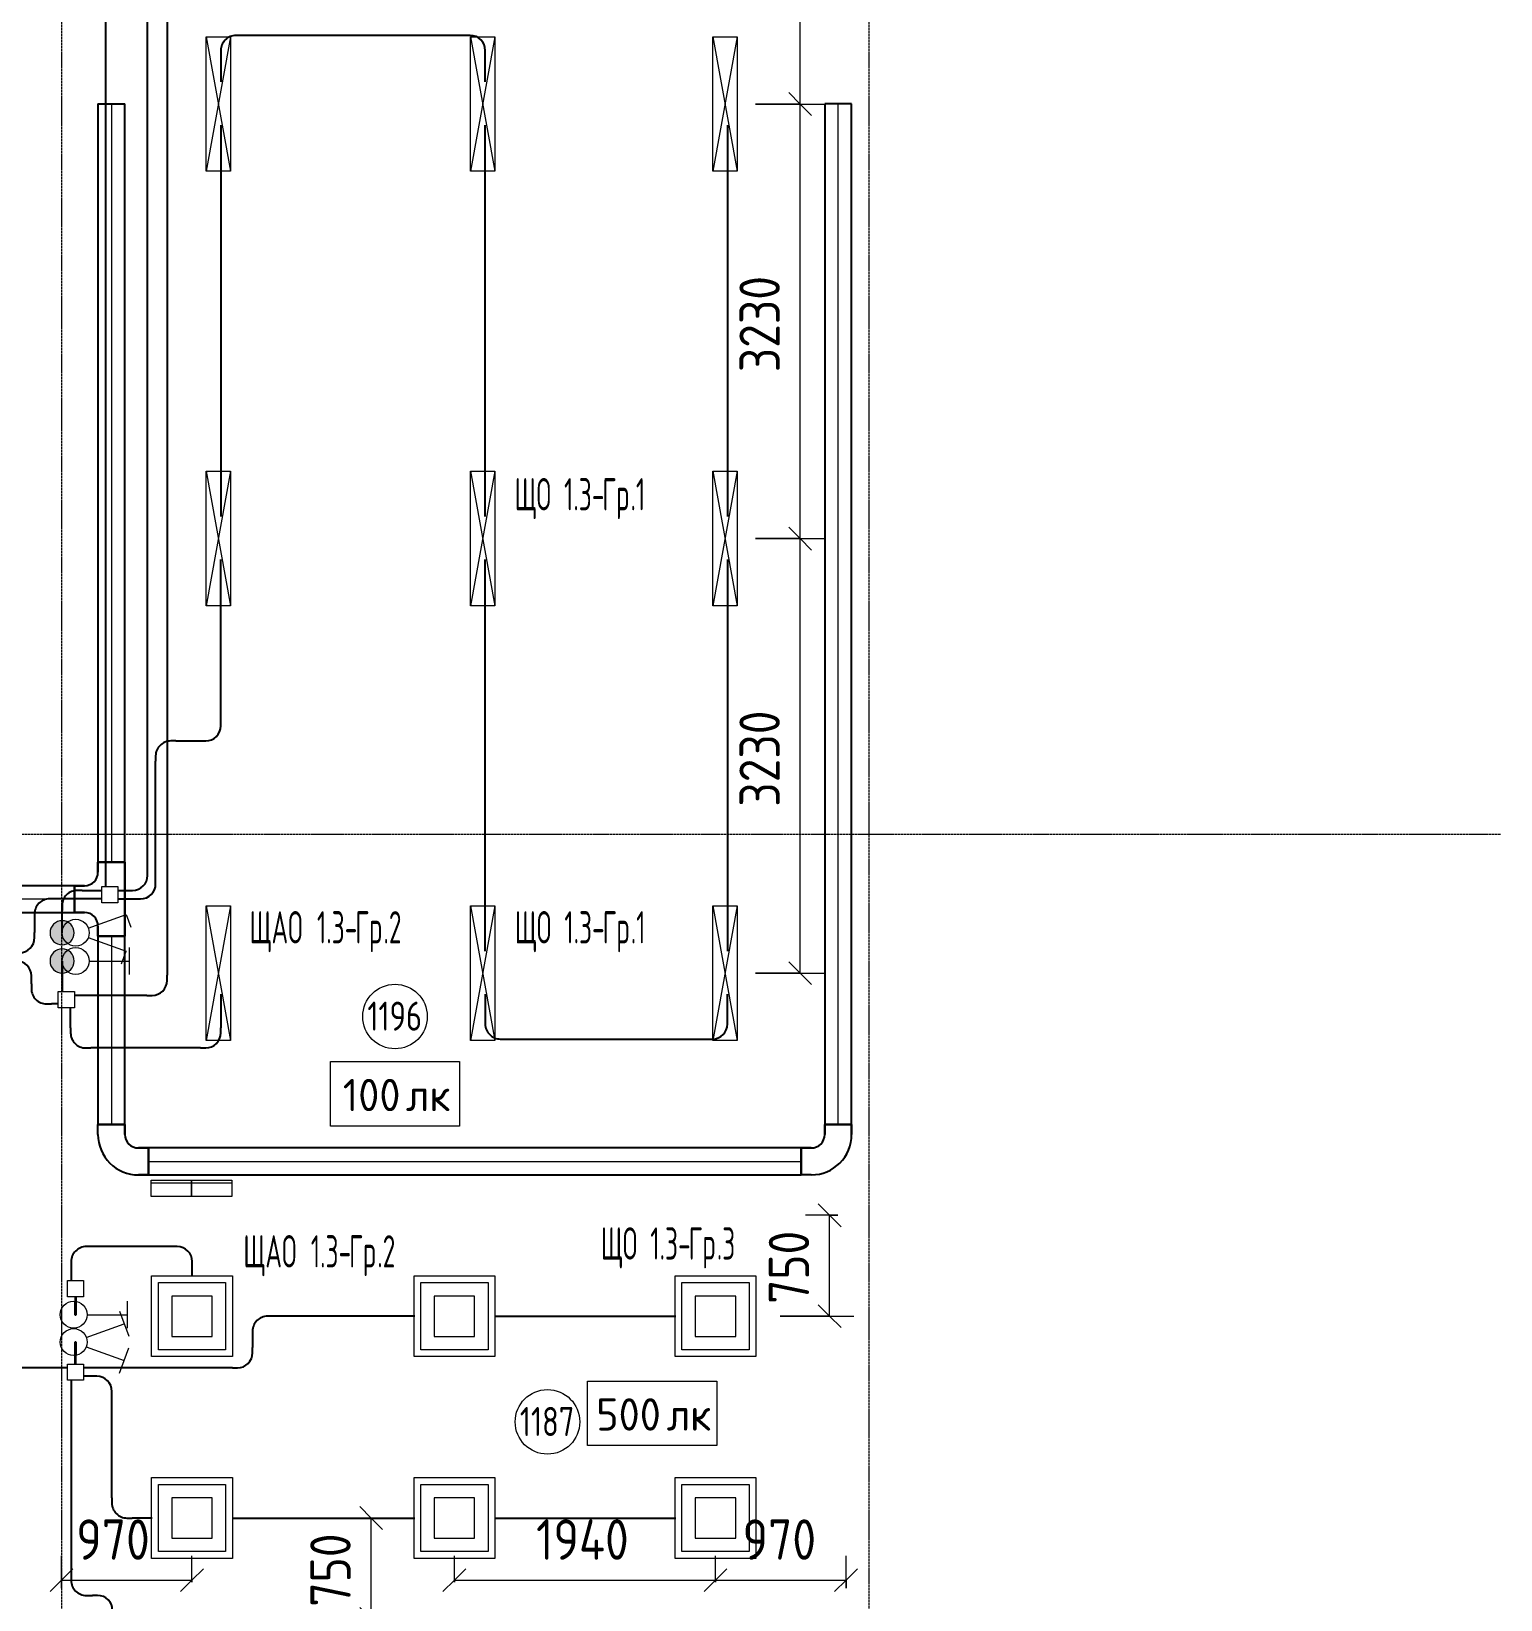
# Model space of a CAD drawing. Header units: millimetres. Extents: x -4730 to 98194, y -4296 to 93388.
# Drawn here: x 87276 to 98194, y 60813 to 72470 of the extents above; entities that cross this region are included whole.
import ezdxf

# ---------------------------------------------------------------- set-up
doc = ezdxf.new("R2010")
doc.units = ezdxf.units.MM
doc.linetypes.add('Линия сетки', pattern=[22.225, 12.7, -3.175, 3.175, -3.175])
for name, color, linetype, lineweight, true_color in [('Кабельные лотки', 5, 'Continuous', 25, 0x0000ff), ('Короба', 7, 'Continuous', 25, 0x008000), ('Опуск', 7, 'Continuous', 18, 0x007f00), ('Соединительные детали кабельных лотков', 5, 'Continuous', 25, 0x0000ff), ('Соединительные детали коробов', 7, 'Continuous', 25, 0x008000), ('Типовые аннотации', 5, 'Continuous', 18, 0x0000ff)]:
    doc.layers.add(name, color=color, linetype=linetype, lineweight=lineweight, true_color=true_color)
for name, color, linetype, lineweight in [('Марки помещений', 7, 'Continuous', 9), ('Марки силовых электроприборов', 7, 'Continuous', 9), ('Осевая линия', 7, 'Continuous', 18), ('Оси', 7, 'Continuous', 9), ('Провода', 7, 'Continuous', 35), ('Размеры', 7, 'Continuous', 9), ('Размеры-120', 7, 'Continuous', 9)]:
    doc.layers.add(name, color=color, linetype=linetype, lineweight=lineweight)
doc.styles.add('GOST Common', font='GOST_Common.ttf', dxfattribs={"width": 0.6, "height": 240})
doc.styles.add('GOST Common_1', font='GOST_Common.ttf', dxfattribs={"width": 0.9, "height": 300})
doc.styles.add('GOST Common_2', font='GOST_Common.ttf', dxfattribs={"height": 240})
doc.styles.add('GOST Common_3', font='GOST_Common.ttf', dxfattribs={"width": 0.8, "height": 216})
doc.dimstyles.new('ADSK_Проверочный', dxfattribs={"dimscale": 304.8, "dimtxt": 301.714499, "dimasz": 0.556693, "dimexe": 0.590551, "dimexo": 0.590551, "dimgap": 0.19685, "dimtad": 1, "dimdec": 3, "dimrnd": 0.001, "dimdsep": 46, "dimtxsty": 'GOST Common_1', "dimblk1": 'OBLIQUE', "dimblk2": 'OBLIQUE', "dimsah": 1, "dimcen": 0.09, "dimazin": 0, "dimtfac": 1, "dimtdec": 4, "dimtix": 1, "dimtmove": 0, "dimatfit": 3, "dimfxl": 1, "dimtvp": 1, "dimtolj": 1, "dimtzin": 0, "dimarcsym": 2})
doc.dimstyles.new('ADSK_Проверочный_1', dxfattribs={"dimscale": 304.8, "dimtxt": 301.714499, "dimasz": 0.556693, "dimexe": 0.590551, "dimexo": 0.590551, "dimgap": 0.19685, "dimtad": 1, "dimdec": 3, "dimrnd": 0.001, "dimdsep": 46, "dimtxsty": 'GOST Common_1', "dimblk1": 'OBLIQUE', "dimblk2": 'OBLIQUE', "dimsah": 1, "dimcen": 0.09, "dimazin": 0, "dimtfac": 1, "dimtdec": 4, "dimtix": 1, "dimtmove": 2, "dimatfit": 3, "dimfxl": 1, "dimtvp": 1, "dimtolj": 1, "dimtzin": 0, "dimarcsym": 2})
doc.dimstyles.new('ADSK_Проверочный_3', dxfattribs={"dimscale": 304.8, "dimtxt": 301.714499, "dimasz": 0.556693, "dimexe": 0.590551, "dimexo": 0.590551, "dimgap": 0.19685, "dimtad": 1, "dimdec": 3, "dimrnd": 0.001, "dimdsep": 46, "dimtxsty": 'GOST Common_1', "dimblk1": 'OBLIQUE', "dimblk2": 'OBLIQUE', "dimsah": 1, "dimcen": 0.09, "dimazin": 0, "dimtfac": 1, "dimtdec": 4, "dimtix": 1, "dimtmove": 0, "dimatfit": 3, "dimfxl": 1, "dimtvp": 1, "dimtolj": 1, "dimtzin": 0, "dimarcsym": 2})

# ---------------------------------------------------------------- blocks, each defined once
blk = doc.blocks.new('M_Короб_ отвод - Плоский торец - ПВХ - Стандартная-V1-1-й этаж')
at = {"layer": 'Соединительные детали коробов'}
for p, q in [((13680, 60610), (13680, 60610)), ((13680, 60610), (13791.95, 60610)), ((13791.95, 60610), (13830.05, 60610))]:
    blk.add_line(p, q, dxfattribs=at)
blk = doc.blocks.new('M_Короб_ отвод - Плоский торец - ПВХ - Стандартная-2386742-1-й этаж')
at = {"layer": 'Соединительные детали коробов'}
for p, q in [((0, 111.95), (0, 150.05)), ((-150.05, 0), (-111.95, 0))]:
    blk.add_line(p, q, dxfattribs=at)
blk.add_arc((-111.95, 111.95), 111.95, 270, 0, dxfattribs=at)
blk = doc.blocks.new('M_Горизонтальный изгиб-колено для канального - Стандартная-2451758-1-й этаж')
at = {"layer": 'Соединительные детали кабельных лотков'}
for p, q in [((-100, 200), (-100, 275)), ((100, 275), (-100, 275)), ((-100, 275), (100, 275)), ((-100, 275), (-100, 275)), ((-100, 275), (-100, 200)), ((100, 200), (100, 275)), ((100, 275), (100, 275)), ((100, 275), (100, 200)), ((-275, 100), (-275, 100)), ((-275, 100), (-275, -100)), ((-275, -100), (-275, 100)), ((-275, 100), (-200, 100)), ((-200, 100), (-275, 100)), ((-275, -100), (-275, -100)), ((-200, -100), (-275, -100)), ((-200, -100), (-275, -100))]:
    blk.add_line(p, q, dxfattribs=at)
for radius, end in [(100, 360), (300, 360), (100, 0), (300, 0)]:
    blk.add_arc((-200, 200), radius, 270, end, dxfattribs=at)
blk = doc.blocks.new('M_Горизонтальный тройник для канального - Радиус 100 мм-2451883-1-й этаж')
at = {"layer": 'Соединительные детали кабельных лотков'}
for p, q in [((275, 100), (-275, 100)), ((-275, 100), (-275, -100)), ((-275, -100), (-275, 100)), ((-275, 100), (275, 100)), ((-275, 100), (-275, 100)), ((275, -100), (275, 100)), ((275, 100), (275, -100)), ((275, 100), (275, 100)), ((-275, -100), (-200, -100)), ((-200, -100), (-275, -100)), ((-275, -100), (-275, -100)), ((200, -100), (275, -100)), ((275, -100), (200, -100)), ((275, -100), (275, -100)), ((-100, -200), (-100, -275)), ((-100, -275), (-100, -200)), ((100, -275), (100, -200)), ((100, -200), (100, -275)), ((-100, -275), (100, -275)), ((100, -275), (-100, -275)), ((-100, -275), (-100, -275)), ((100, -275), (100, -275))]:
    blk.add_line(p, q, dxfattribs=at)
for centre, start, end in [((-200, -200), 0, 90), ((-200, -200), 0, 90), ((200, -200), 90, 180), ((200, -200), 90, 180)]:
    blk.add_arc(centre, 100, start, end, dxfattribs=at)
blk = doc.blocks.new('DIMBLOCK256-1-й этаж')
at = {"layer": 'Размеры-120'}
for p, q in [((92990, 75160), (92905, 75245)), ((92658, 75160), (93170, 75160)), ((92990, 75160), (92658, 75160)), ((92990, 71930), (92990, 75160)), ((92990, 75160), (93074, 75075)), ((92658, 71930), (93170, 71930)), ((92990, 71930), (92658, 71930)), ((92990, 71930), (92905, 72015)), ((92990, 71930), (93074, 71845))]:
    blk.add_line(p, q, dxfattribs=at)
at = {"layer": 'Размеры-120', "color": 0, "insert": (92538, 73167), "char_height": 300, "width": 908.21, "attachment_point": 1, "rotation": 90, "line_spacing_factor": 1.022761, "style": 'GOST Common_1'}
blk.add_mtext('3230', dxfattribs=at)
blk = doc.blocks.new('_Oblique')
at = {"color": 0, "linetype": 'ByBlock', "lineweight": -2}
blk.add_line((-0.5, -0.5), (0.5, 0.5), dxfattribs=at)
blk = doc.blocks.new('DIMBLOCK257-1-й этаж')
at = {"layer": 'Размеры-120'}
for p, q in [((92658, 71930), (93170, 71930)), ((92990, 71930), (92658, 71930)), ((92990, 71930), (92905, 72015)), ((92990, 68700), (92990, 71930)), ((92990, 71930), (93074, 71845)), ((92990, 68700), (92905, 68785)), ((92658, 68700), (93170, 68700)), ((92990, 68700), (92658, 68700)), ((92990, 68700), (93074, 68615))]:
    blk.add_line(p, q, dxfattribs=at)
at = {"layer": 'Размеры-120', "color": 0, "insert": (92538, 69937), "char_height": 300, "width": 908.21, "attachment_point": 1, "rotation": 90, "line_spacing_factor": 1.022761, "style": 'GOST Common_1'}
blk.add_mtext('3230', dxfattribs=at)
blk = doc.blocks.new('DIMBLOCK258-1-й этаж')
at = {"layer": 'Размеры-120'}
for p, q in [((92990, 68700), (92905, 68785)), ((92658, 68700), (93170, 68700)), ((92990, 68700), (92658, 68700)), ((92990, 65470), (92990, 68700)), ((92990, 68700), (93074, 68615)), ((92990, 65470), (92905, 65555)), ((92658, 65470), (93170, 65470)), ((92990, 65470), (92658, 65470)), ((92990, 65470), (93074, 65385))]:
    blk.add_line(p, q, dxfattribs=at)
at = {"layer": 'Размеры-120', "color": 0, "insert": (92538, 66707), "char_height": 300, "width": 908.21, "attachment_point": 1, "rotation": 90, "line_spacing_factor": 1.022761, "style": 'GOST Common_1'}
blk.add_mtext('3230', dxfattribs=at)
blk = doc.blocks.new('ADSK_Марка_Помещение_1_ГОСТ21-501-2011 - Номер-85995-1-й этаж')
at = {"layer": 'Марки помещений'}
blk.add_circle((0, 0), 2, dxfattribs=at)
blk = doc.blocks.new('DIMBLOCK278-1-й этаж')
at = {"layer": 'Размеры-120'}
for p, q in [((87500, 60898), (87500, 61138)), ((88470, 60942), (88470, 61138)), ((87500, 60958), (87585, 61043)), ((88470, 60958), (88555, 61043)), ((87500, 60958), (87415, 60873)), ((87500, 60958), (88470, 60958)), ((87500, 60958), (87500, 60898)), ((88470, 60958), (88385, 60873)), ((88470, 60958), (88470, 60942))]:
    blk.add_line(p, q, dxfattribs=at)
at = {"layer": 'Размеры-120', "color": 0, "insert": (87610, 61410), "char_height": 300, "width": 681.16, "attachment_point": 1, "line_spacing_factor": 1.022761, "style": 'GOST Common_1'}
blk.add_mtext('970', dxfattribs=at)
blk = doc.blocks.new('DIMBLOCK279-1-й этаж')
at = {"layer": 'Размеры-120'}
for p, q in [((92360, 60942), (92360, 61138)), ((93330, 60898), (93330, 61138)), ((92360, 60958), (92445, 61043)), ((93330, 60958), (93415, 61043)), ((92360, 60958), (92275, 60873)), ((92360, 60958), (93330, 60958)), ((92360, 60958), (92360, 60942)), ((93330, 60958), (93245, 60873)), ((93330, 60958), (93330, 60898))]:
    blk.add_line(p, q, dxfattribs=at)
at = {"layer": 'Размеры-120', "color": 0, "insert": (92561, 61410), "char_height": 300, "width": 681.16, "attachment_point": 1, "line_spacing_factor": 1.022761, "style": 'GOST Common_1'}
blk.add_mtext('970', dxfattribs=at)
blk = doc.blocks.new('DIMBLOCK280-1-й этаж')
at = {"layer": 'Размеры-120'}
for p, q in [((90420, 60942), (90420, 61138)), ((92360, 60942), (92360, 61138)), ((90420, 60958), (90505, 61043)), ((92360, 60958), (92445, 61043)), ((90420, 60958), (90335, 60873)), ((90420, 60958), (92360, 60958)), ((90420, 60958), (90420, 60942)), ((92360, 60958), (92275, 60873)), ((92360, 60958), (92360, 60942))]:
    blk.add_line(p, q, dxfattribs=at)
at = {"layer": 'Размеры-120', "color": 0, "insert": (91027, 61410), "char_height": 300, "width": 871.39, "attachment_point": 1, "line_spacing_factor": 1.022761, "style": 'GOST Common_1'}
blk.add_mtext('1940', dxfattribs=at)
blk = doc.blocks.new('DIMBLOCK281-1-й этаж')
at = {"layer": 'Размеры-120'}
for p, q in [((93268, 63670), (93028, 63670)), ((93208, 63670), (93123, 63755)), ((93208, 62920), (93208, 63670)), ((93208, 63670), (93293, 63585)), ((93208, 63670), (93268, 63670)), ((93208, 62920), (93123, 63005)), ((92840, 62920), (93388, 62920)), ((93208, 62920), (92840, 62920)), ((93208, 62920), (93293, 62835))]:
    blk.add_line(p, q, dxfattribs=at)
at = {"layer": 'Размеры-120', "color": 0, "insert": (92756, 63011), "char_height": 300, "width": 681.16, "attachment_point": 1, "rotation": 90, "line_spacing_factor": 1.022761, "style": 'GOST Common_1'}
blk.add_mtext('750', dxfattribs=at)
blk = doc.blocks.new('DIMBLOCK282-1-й этаж')
at = {"layer": 'Размеры-120'}
for p, q in [((89801, 61420), (89716, 61505)), ((89945, 61420), (89621, 61420)), ((89801, 60670), (89801, 61420)), ((89801, 61420), (89886, 61335)), ((89801, 61420), (89945, 61420)), ((89801, 60670), (89716, 60755)), ((89861, 60670), (89621, 60670)), ((89801, 60670), (89886, 60585)), ((89801, 60670), (89861, 60670))]:
    blk.add_line(p, q, dxfattribs=at)
at = {"layer": 'Размеры-120', "color": 0, "insert": (89349, 60761), "char_height": 300, "width": 681.16, "attachment_point": 1, "rotation": 90, "line_spacing_factor": 1.022761, "style": 'GOST Common_1'}
blk.add_mtext('750', dxfattribs=at)
blk = doc.blocks.new('Морка помещения_освещённость_ - Морка помещения_освещённость_-1484368-1-й этаж')
at = {"layer": 'Марки помещений', "color": 190, "true_color": 0x8000ff}
for p, q in [((-4, 0), (-4, 4)), ((-4, 4), (4, 4)), ((4, 4), (4, 0)), ((4, 0), (-4, 0))]:
    blk.add_line(p, q, dxfattribs=at)

msp = doc.modelspace()

# ---------------------------------------------------------------- hatches: boundary and pattern name
at = {"layer": 'Опуск'}
h = msp.add_hatch(color=256, dxfattribs=at)
edge = h.paths.add_edge_path(flags=0)
edge.add_arc((87505, 65770), 90, 180, 360)
edge.add_arc((87505, 65770), 90, 0, 180)
h = msp.add_hatch(color=256, dxfattribs=at)
edge = h.paths.add_edge_path(flags=0)
edge.add_arc((87505, 65560), 90, 180, 360)
edge.add_arc((87505, 65560), 90, 0, 180)

# ---------------------------------------------------------------- linework, layer by layer
at = {"layer": 'Кабельные лотки'}
for p, q in [((87771.3863, 71930.5553), (87971.3863, 71930.5553)), ((87771.3863, 71930.5553), (87771.3863, 66295)), ((87971.3863, 66295), (87971.3863, 71930.5553)), ((93371.3863, 71930.5553), (93171.3863, 71930.5553)), ((93171.3863, 71930.5553), (93171.3863, 64345.5553)), ((93371.3863, 64345.5553), (93371.3863, 71930.5553)), ((87771.3863, 66295), (87971.3863, 66295)), ((87596.3863, 66120), (84671.3863, 66120)), ((87596.3863, 66120), (87596.3863, 65920)), ((84671.3863, 65920), (87596.3863, 65920)), ((87771.3863, 65745), (87971.3863, 65745)), ((87771.3863, 65745), (87771.3863, 64345.5553)), ((87971.3863, 64345.5553), (87971.3863, 65745)), ((87771.3863, 64345.5553), (87971.3863, 64345.5553)), ((93371.3863, 64345.5553), (93171.3863, 64345.5553)), ((88146.3863, 63970.5553), (88146.3863, 64170.5553)), ((92996.3863, 64170.5553), (88146.3863, 64170.5553)), ((92996.3863, 63970.5553), (92996.3863, 64170.5553)), ((88146.3863, 63970.5553), (92996.3863, 63970.5553))]:
    msp.add_line(p, q, dxfattribs=at)
at = {"layer": 'Короба'}
for p, q in [((87828.5, 81879.95), (87828.5, 66113.5)), ((88285, 80688.9644), (88285, 65454.1117)), ((88140, 66235.05), (88140, 73608.904)), ((90499.1969, 72440), (88834.2969, 72440)), ((88684.2469, 72289.95), (88684.2469, 72093.8269)), ((90649.2469, 72093.8269), (90649.2469, 72289.95)), ((88684.2469, 71773.8269), (88684.2469, 68863.8269)), ((90649.2469, 68863.8269), (90649.2469, 71773.8269)), ((92449.2469, 71773.8269), (92449.2469, 68863.8269)), ((88684.2469, 67346.004), (88684.2469, 68543.8269)), ((90649.2469, 65633.8269), (90649.2469, 68543.8269)), ((92449.2469, 68543.8269), (92449.2469, 65633.8269)), ((88350.05, 67195.954), (88534.1969, 67195.954)), ((88200, 66172.05), (88200, 67045.904)), ((87800, 66022), (87450.05, 66022)), ((87655.05, 66085), (87800, 66085)), ((87920, 66085), (87989.95, 66085)), ((87920, 66022), (88049.95, 66022)), ((87300, 65871.95), (87300, 65772.05)), ((87505, 65920.05), (87505, 65934.95)), ((87276.5, 65391.1117), (87276.5, 65411.0117)), ((87505, 65409.95), (87505, 65332.5617)), ((88134.95, 65304.0617), (87596.5, 65304.0617)), ((88684.2469, 65313.8269), (88684.2469, 65063.8769)), ((90649.2469, 65313.8269), (90649.2469, 65130.05)), ((92449.2469, 65130.05), (92449.2469, 65313.8269)), ((87476.5, 65241.0617), (87426.55, 65241.0617)), ((87568, 65063.8769), (87568, 65212.5617)), ((90799.2969, 64980), (92299.1969, 64980)), ((88534.1969, 64913.8269), (87718.05, 64913.8269)), ((88322.214, 63437.5), (87722.3121, 63437.5)), ((87572.2621, 63287.45), (87572.2621, 63184.6876)), ((88472.264, 63217.5), (88472.264, 63287.45)), ((90124.764, 62920), (89070.05, 62920)), ((90719.764, 62920), (92064.764, 62920)), ((88920, 62769.95), (88920, 62686.2376)), ((87543.7621, 62536.1876), (84503.7621, 62536.1876)), ((88769.95, 62536.1876), (87663.7621, 62536.1876)), ((87572.2621, 62444.6876), (87572.2621, 60994.7376)), ((87724.714, 62473.1876), (87663.7621, 62473.1876)), ((87874.764, 61570.05), (87874.764, 62323.1376)), ((88174.764, 61420), (88024.814, 61420)), ((88769.764, 61420), (90124.764, 61420)), ((90719.764, 61420), (92064.764, 61420)), ((87722.3121, 60844.6876), (87729.95, 60844.6876))]:
    msp.add_line(p, q, dxfattribs=at)
at = {"layer": 'Опуск'}
for centre, start, end in [((87505, 65770), 0, 180), ((87505, 65770), 180, 0), ((87505, 65560), 0, 180), ((87505, 65560), 180, 0)]:
    msp.add_arc(centre, 90, start, end, dxfattribs=at)
at = {"layer": 'Осевая линия'}
for p, q in [((87871.3863, 71930.5553), (87871.3863, 66295)), ((93271.3863, 64345.5553), (93271.3863, 71930.5553)), ((87596.3863, 66020), (84671.3863, 66020)), ((87871.3863, 65745), (87871.3863, 64345.5553)), ((88146.3863, 64070.5553), (92996.3863, 64070.5553))]:
    msp.add_line(p, q, dxfattribs=at)
at = {"layer": 'Оси', "linetype": 'Линия сетки'}
for p, q in [((87500, 93388.3703), (87500, -3096.3487)), ((93500, 93388.3703), (93500, -3096.3487)), ((98194.2682, 66500), (-3530.0173, 66500))]:
    msp.add_line(p, q, dxfattribs=at)
at = {"layer": 'Провода', "flags": 128}
for points in [[(87603.7606, 63064.6876), (87603.7573, 62931.3734), (87603.7573, 63030.5098)], [(87603.7608, 62564.6876), (87603.7573, 62727.752), (87603.7573, 62628.6156)]]:
    msp.add_lwpolyline(points, dxfattribs=at)
at = {"layer": 'Типовые аннотации'}
for p, q in [((88575, 72430), (88755, 72430)), ((88575, 71430), (88575, 72430)), ((88755, 72430), (88575, 71430)), ((88575, 72430), (88755, 71430)), ((88755, 72430), (88755, 71430)), ((90540, 72430), (90720, 72430)), ((90540, 71430), (90540, 72430)), ((90720, 72430), (90540, 71430)), ((90540, 72430), (90720, 71430)), ((90720, 72430), (90720, 71430)), ((92340, 72430), (92520, 72430)), ((92340, 71430), (92340, 72430)), ((92520, 72430), (92340, 71430)), ((92340, 72430), (92520, 71430)), ((92520, 72430), (92520, 71430)), ((88755, 71430), (88575, 71430)), ((90720, 71430), (90540, 71430)), ((92520, 71430), (92340, 71430)), ((88575, 69200), (88755, 69200)), ((88575, 68200), (88575, 69200)), ((88755, 69200), (88575, 68200)), ((88575, 69200), (88755, 68200)), ((88755, 69200), (88755, 68200)), ((90540, 69200), (90720, 69200)), ((90540, 68200), (90540, 69200)), ((90720, 69200), (90540, 68200)), ((90540, 69200), (90720, 68200)), ((90720, 69200), (90720, 68200)), ((92340, 69200), (92520, 69200)), ((92340, 68200), (92340, 69200)), ((92520, 69200), (92340, 68200)), ((92340, 69200), (92520, 68200)), ((92520, 69200), (92520, 68200)), ((88755, 68200), (88575, 68200)), ((90720, 68200), (90540, 68200)), ((92520, 68200), (92340, 68200)), ((87699.6126, 65804.202), (87981.5204, 65906.8081)), ((87981.5204, 65906.8081), (88015.7224, 65812.8388)), ((90540, 65970), (90720, 65970)), ((90540, 64970), (90540, 65970)), ((90720, 65970), (90540, 64970)), ((90540, 65970), (90720, 64970)), ((90720, 65970), (90720, 64970)), ((92340, 65970), (92520, 65970)), ((92340, 64970), (92340, 65970)), ((92520, 65970), (92340, 64970)), ((92340, 65970), (92520, 64970)), ((92520, 65970), (92520, 64970)), ((87699.6126, 65735.798), (87981.5204, 65633.1919)), ((87947.3184, 65539.2227), (87981.5204, 65633.1919)), ((90720, 64970), (90540, 64970)), ((92520, 64970), (92340, 64970)), ((88167.2588, 63930.5553), (88467.2588, 63930.5553)), ((88167.2588, 63810.5553), (88167.2588, 63930.5553)), ((88167.2588, 63910.5553), (88467.2588, 63910.5553)), ((88467.2588, 63930.5553), (88467.2588, 63810.5553)), ((88467.2588, 63930.5553), (88767.2588, 63930.5553)), ((88467.2588, 63810.5553), (88467.2588, 63930.5553)), ((88467.2588, 63910.5553), (88767.2588, 63910.5553)), ((88767.2588, 63930.5553), (88767.2588, 63810.5553)), ((88467.2588, 63810.5553), (88167.2588, 63810.5553)), ((88767.2588, 63810.5553), (88467.2588, 63810.5553)), ((90120, 63220), (90720, 63220)), ((90120, 62620), (90120, 63220)), ((90720, 63220), (90720, 62620)), ((92060, 63220), (92660, 63220)), ((92060, 62620), (92060, 63220)), ((92660, 63220), (92660, 62620)), ((90170, 63170), (90670, 63170)), ((90170, 62670), (90170, 63170)), ((90270, 63070), (90270, 62770)), ((90570, 63070), (90270, 63070)), ((90570, 62770), (90570, 63070)), ((90670, 63170), (90670, 62670)), ((92110, 63170), (92610, 63170)), ((92110, 62670), (92110, 63170)), ((92210, 63070), (92210, 62770)), ((92510, 63070), (92210, 63070)), ((92510, 62770), (92510, 63070)), ((92610, 63170), (92610, 62670)), ((87932.3184, 62958.5293), (88000.7224, 62770.5907)), ((87684.6126, 62761.954), (87966.5204, 62864.56)), ((90270, 62770), (90570, 62770)), ((92210, 62770), (92510, 62770)), ((87684.6126, 62693.5499), (87966.5204, 62590.9439)), ((87932.3184, 62496.9746), (88000.7224, 62684.9132)), ((90720, 62620), (90120, 62620)), ((90670, 62670), (90170, 62670)), ((92660, 62620), (92060, 62620)), ((92610, 62670), (92110, 62670)), ((88170, 61720), (88770, 61720)), ((88170, 61120), (88170, 61720)), ((88220, 61670), (88720, 61670)), ((88220, 61170), (88220, 61670)), ((88720, 61670), (88720, 61170)), ((88770, 61720), (88770, 61120)), ((90120, 61720), (90720, 61720)), ((90120, 61120), (90120, 61720)), ((90170, 61670), (90670, 61670)), ((90170, 61170), (90170, 61670)), ((90670, 61670), (90670, 61170)), ((90720, 61720), (90720, 61120)), ((92060, 61720), (92660, 61720)), ((92060, 61120), (92060, 61720)), ((92110, 61670), (92610, 61670)), ((92110, 61170), (92110, 61670)), ((92610, 61670), (92610, 61170)), ((92660, 61720), (92660, 61120)), ((88320, 61570), (88320, 61270)), ((88620, 61570), (88320, 61570)), ((88620, 61270), (88620, 61570)), ((90270, 61570), (90270, 61270)), ((90570, 61570), (90270, 61570)), ((90570, 61270), (90570, 61570)), ((92210, 61570), (92210, 61270)), ((92510, 61570), (92210, 61570)), ((92510, 61270), (92510, 61570)), ((88320, 61270), (88620, 61270)), ((90270, 61270), (90570, 61270)), ((92210, 61270), (92510, 61270)), ((88770, 61120), (88170, 61120)), ((88720, 61170), (88220, 61170)), ((90720, 61120), (90120, 61120)), ((90670, 61170), (90170, 61170)), ((92660, 61120), (92060, 61120)), ((92610, 61170), (92110, 61170))]:
    msp.add_line(p, q, dxfattribs=at)
at = {"layer": 'Типовые аннотации', "color": 16, "true_color": 0x800000}
for p, q in [((87800, 66113.5), (87920, 66113.5)), ((87800, 65993.5), (87800, 66113.5)), ((87920, 66113.5), (87920, 65993.5)), ((87920, 65993.5), (87800, 65993.5))]:
    msp.add_line(p, q, dxfattribs=at)
at = {"layer": 'Типовые аннотации', "color": 1, "true_color": 0xff0000}
for p, q in [((88575, 65970), (88755, 65970)), ((88575, 64970), (88575, 65970)), ((88755, 65970), (88575, 64970)), ((88575, 65970), (88755, 64970)), ((88755, 65970), (88755, 64970)), ((88005.6433, 65460), (88005.6433, 65660)), ((87705.6433, 65560), (88005.6433, 65560)), ((87476.5, 65332.5617), (87596.5, 65332.5617)), ((87476.5, 65212.5617), (87476.5, 65332.5617)), ((87596.5, 65332.5617), (87596.5, 65212.5617)), ((87596.5, 65212.5617), (87476.5, 65212.5617)), ((88755, 64970), (88575, 64970)), ((88170, 63220), (88770, 63220)), ((88170, 62620), (88170, 63220)), ((88770, 63220), (88770, 62620)), ((88220, 63170), (88720, 63170)), ((88220, 62670), (88220, 63170)), ((88320, 63070), (88320, 62770)), ((88620, 63070), (88320, 63070)), ((88620, 62770), (88620, 63070)), ((88720, 63170), (88720, 62670)), ((87990.6433, 62831.3734), (87990.6433, 63031.3734)), ((87690.6433, 62931.3734), (87990.6433, 62931.3734)), ((88320, 62770), (88620, 62770)), ((88770, 62620), (88170, 62620)), ((88720, 62670), (88220, 62670))]:
    msp.add_line(p, q, dxfattribs=at)
at = {"layer": 'Типовые аннотации', "color": 7}
for p, q in [((87543.7621, 63184.6876), (87663.7621, 63184.6876)), ((87543.7621, 63064.6876), (87543.7621, 63184.6876)), ((87663.7621, 63184.6876), (87663.7621, 63064.6876)), ((87663.7621, 63064.6876), (87543.7621, 63064.6876)), ((87543.7621, 62564.6876), (87663.7621, 62564.6876)), ((87543.7621, 62444.6876), (87543.7621, 62564.6876)), ((87663.7621, 62564.6876), (87663.7621, 62444.6876)), ((87663.7621, 62444.6876), (87543.7621, 62444.6876))]:
    msp.add_line(p, q, dxfattribs=at)
at = {"layer": 'Типовые аннотации'}
for centre in [(87605.6433, 65770), (87590.6433, 62727.752)]:
    msp.add_circle(centre, 100, dxfattribs=at)
at = {"layer": 'Типовые аннотации', "color": 1, "true_color": 0xff0000}
for centre in [(87605.6433, 65560), (87590.6433, 62931.3734)]:
    msp.add_circle(centre, 100, dxfattribs=at)

# ---------------------------------------------------------------- block references
at = {"layer": 'Марки помещений', "xscale": 120, "yscale": 120, "zscale": 120}
for p in [(89978.6585, 65147.6366), (91111.5943, 62134.6786)]:
    msp.add_blockref('ADSK_Марка_Помещение_1_ГОСТ21-501-2011 - Номер-85995-1-й этаж', p, dxfattribs=at)
at = {"layer": 'Марки помещений', "color": 190, "true_color": 0x8000ff, "xscale": 120, "yscale": 120, "zscale": 120}
for p in [(89978.6585, 64332.3718), (91889.6696, 61958.0662)]:
    msp.add_blockref('Морка помещения_освещённость_ - Морка помещения_освещённость_-1484368-1-й этаж', p, dxfattribs=at)
at = {"layer": 'Соединительные детали кабельных лотков', "rotation": 270}
for name, p in [('M_Горизонтальный тройник для канального - Радиус 100 мм-2451883-1-й этаж', (87871.3863, 66020)), ('M_Горизонтальный тройник для канального - Радиус 100 мм-2451883-1-й этаж', (87871.3863, 66020)), ('M_Горизонтальный изгиб-колено для канального - Стандартная-2451758-1-й этаж', (87871.3863, 64070.5553)), ('M_Горизонтальный изгиб-колено для канального - Стандартная-2451758-1-й этаж', (87871.3863, 64070.5553))]:
    msp.add_blockref(name, p, dxfattribs=at)
at = {"layer": 'Соединительные детали кабельных лотков'}
msp.add_blockref('M_Горизонтальный изгиб-колено для канального - Стандартная-2451758-1-й этаж', (93271.3863, 64070.5553), dxfattribs=at)
msp.add_blockref('M_Горизонтальный изгиб-колено для канального - Стандартная-2451758-1-й этаж', (93271.3863, 64070.5553), dxfattribs=at)
at = {"layer": 'Соединительные детали коробов'}
for name, p, rotation in [('M_Короб_ отвод - Плоский торец - ПВХ - Стандартная-2386742-1-й этаж', (88684.2469, 72440), 180), ('M_Короб_ отвод - Плоский торец - ПВХ - Стандартная-2386742-1-й этаж', (90649.2469, 72440), 90), ('M_Короб_ отвод - Плоский торец - ПВХ - Стандартная-2386742-1-й этаж', (88200, 67195.954), 180), ('M_Короб_ отвод - Плоский торец - ПВХ - Стандартная-2386742-1-й этаж', (87300, 66022), 180), ('M_Короб_ отвод - Плоский торец - ПВХ - Стандартная-2386742-1-й этаж', (87505, 66085), 180), ('M_Короб_ отвод - Плоский торец - ПВХ - Стандартная-V1-1-й этаж', (148115, 52090), 90), ('M_Короб_ отвод - Плоский торец - ПВХ - Стандартная-2386742-1-й этаж', (87276.5, 65561.0617), 90), ('M_Короб_ отвод - Плоский торец - ПВХ - Стандартная-V1-1-й этаж', (26895, 79240), 270), ('M_Короб_ отвод - Плоский торец - ПВХ - Стандартная-2386742-1-й этаж', (87276.5, 65241.0617), 270), ('M_Короб_ отвод - Плоский торец - ПВХ - Стандартная-2386742-1-й этаж', (87568, 64913.8269), 270), ('M_Короб_ отвод - Плоский торец - ПВХ - Стандартная-2386742-1-й этаж', (90649.2469, 64980), 270), ('M_Короб_ отвод - Плоский торец - ПВХ - Стандартная-2386742-1-й этаж', (87572.2621, 63437.5), 180), ('M_Короб_ отвод - Плоский торец - ПВХ - Стандартная-2386742-1-й этаж', (88472.264, 63437.5), 90), ('M_Короб_ отвод - Плоский торец - ПВХ - Стандартная-2386742-1-й этаж', (88920, 62920), 180), ('M_Короб_ отвод - Плоский торец - ПВХ - Стандартная-2386742-1-й этаж', (87874.764, 62473.1876), 90), ('M_Короб_ отвод - Плоский торец - ПВХ - Стандартная-2386742-1-й этаж', (87874.764, 61420), 270), ('M_Короб_ отвод - Плоский торец - ПВХ - Стандартная-2386742-1-й этаж', (87572.2621, 60844.6876), 270), ('M_Короб_ отвод - Плоский торец - ПВХ - Стандартная-2386742-1-й этаж', (87880, 60844.6876), 90)]:
    msp.add_blockref(name, p, dxfattribs=dict(at, rotation=rotation))
at = {"layer": 'Соединительные детали коробов', "extrusion": (0, -2.47303e-05, 1)}
msp.add_blockref('M_Короб_ отвод - Плоский торец - ПВХ - Стандартная-2386742-1-й этаж', (88684.2469, 67196.039), dxfattribs=at)
at = {"layer": 'Соединительные детали коробов'}
for p in [(88140, 66085), (88200, 66022), (87300, 65622), (88285, 65304.0617), (88684.2469, 64913.8269), (88920, 62536.1876)]:
    msp.add_blockref('M_Короб_ отвод - Плоский торец - ПВХ - Стандартная-2386742-1-й этаж', p, dxfattribs=at)
at = {"layer": 'Соединительные детали коробов', "extrusion": (0, -6.66667e-05, 1)}
msp.add_blockref('M_Короб_ отвод - Плоский торец - ПВХ - Стандартная-2386742-1-й этаж', (92449.2469, 64980.2292), dxfattribs=at)

# ---------------------------------------------------------------- texts
at = {"layer": 'Марки помещений', "char_height": 216, "width": 507.9492, "attachment_point": 1, "style": 'GOST Common_3'}
for s, insert in [('1196', (89773.3826, 65258.4238)), ('1187', (90906.3184, 62245.4658))]:
    msp.add_mtext(s, dxfattribs=dict(at, insert=insert))
at = {"layer": 'Марки помещений', "color": 190, "true_color": 0x8000ff, "char_height": 240, "attachment_point": 1, "style": 'GOST Common_2'}
for s, insert, width in [('100', (89590.7747, 64684.0838), 567.59475), ('лк', (90059.0872, 64684.0838), 413.67075), ('500', (91473.5857, 62309.7782), 634.9365), ('лк', (91997.4607, 62309.7782), 413.67075)]:
    msp.add_mtext(s, dxfattribs=dict(at, insert=insert, width=width))
at = {"layer": 'Марки силовых электроприборов', "char_height": 240, "attachment_point": 1, "style": 'GOST Common'}
for s, insert, width in [('ЩО', (90866.584, 69149.4857), 340.55685), (' 1.3-', (91147.5715, 69149.4857), 450.2277), ('Гр', (91519.0465, 69149.4857), 253.9746), ('.1', (91728.5965, 69149.4857), 138.5316), ('ЩАО', (88897.1959, 65930.7388), 502.17705), (' 1.3-', (89311.5334, 65930.7388), 450.2277), ('Гр', (89683.0084, 65930.7388), 253.9746), ('.2', (89892.5584, 65930.7388), 178.93665), ('ЩО', (90868.5411, 65930.7388), 340.55685), (' 1.3-', (91149.5286, 65930.7388), 450.2277), ('Гр', (91521.0036, 65930.7388), 253.9746), ('.1', (91730.5536, 65930.7388), 138.5316), ('ЩО', (91507.5236, 63580.5796), 340.55685), (' 1.3-', (91788.5111, 63580.5796), 450.2277), ('Гр', (92159.9861, 63580.5796), 253.9746), ('.3', (92369.5361, 63580.5796), 173.1645), ('ЩАО', (88851.3607, 63522.3418), 502.17705), (' 1.3-', (89265.6982, 63522.3418), 450.2277), ('Гр', (89637.1732, 63522.3418), 253.9746), ('.2', (89846.7232, 63522.3418), 178.93665)]:
    msp.add_mtext(s, dxfattribs=dict(at, insert=insert, width=width))

# ---------------------------------------------------------------- dimensions: what is measured, and where the dimension line sits
at = {"layer": 'Размеры'}
for base, p1, p2, dimstyle, override, picture, middle in [((92989.6004, 75160), (92478, 71930), (92478, 75160), 'ADSK_Проверочный', {"dimpost": '<>', "dimfxl": 3230}, 'DIMBLOCK256-1-й этаж', (92779.6004, 73545)), ((92989.6004, 71930), (92478, 68700), (92478, 71930), 'ADSK_Проверочный', {"dimpost": '<>', "dimfxl": 3230}, 'DIMBLOCK257-1-й этаж', (92779.6004, 70315)), ((92989.6004, 68700), (92478, 65470), (92478, 68700), 'ADSK_Проверочный', {"dimpost": '<>', "dimfxl": 3230}, 'DIMBLOCK258-1-й этаж', (92779.6004, 67085)), ((93207.8743, 63670), (92659.764, 62920), (93087.8924, 63670), 'ADSK_Проверочный_3', {"dimpost": '<>', "dimfxl": 863.593625}, 'DIMBLOCK281-1-й этаж', (92997.8743, 63295)), ((89801.1098, 61420), (89681.1279, 60670), (90124.764, 61420), 'ADSK_Проверочный_3', {"dimpost": '<>', "dimfxl": 871.385669}, 'DIMBLOCK282-1-й этаж', (89591.1098, 61045))]:
    dim = msp.add_linear_dim(base=base, p1=p1, p2=p2, angle=90, dimstyle=dimstyle, override=override, dxfattribs=at)
    dim.commit()
    dim.dimension.update_dxf_attribs({"geometry": picture, "text_midpoint": middle})
dim = msp.add_linear_dim(base=(88470, 60958.3163), p1=(87500, 61078.2981), p2=(88470, 61122.5), dimstyle='ADSK_Проверочный_1', override={"dimpost": '<>', "dimfxl": 971.006593}, dxfattribs=at)
dim.commit()
dim.dimension.update_dxf_attribs({"geometry": 'DIMBLOCK278-1-й этаж', "text_midpoint": (87951.0596, 61210.3648), "dimtype": 160})
for base, p1, p2, override, picture, middle in [((92360, 60958.3163), (90420, 61122.5), (92360, 61122.5), {"dimpost": '<>', "dimfxl": 1940}, 'DIMBLOCK280-1-й этаж', (91390, 61168.3163)), ((93330, 60958.3163), (92360, 61122.5), (93330, 61078.2981), {"dimpost": '<>', "dimfxl": 971.006593}, 'DIMBLOCK279-1-й этаж', (92845, 61168.3163))]:
    dim = msp.add_linear_dim(base=base, p1=p1, p2=p2, dimstyle='ADSK_Проверочный_3', override=override, dxfattribs=at)
    dim.commit()
    dim.dimension.update_dxf_attribs({"geometry": picture, "text_midpoint": middle})

doc.saveas('drawing.dxf')
